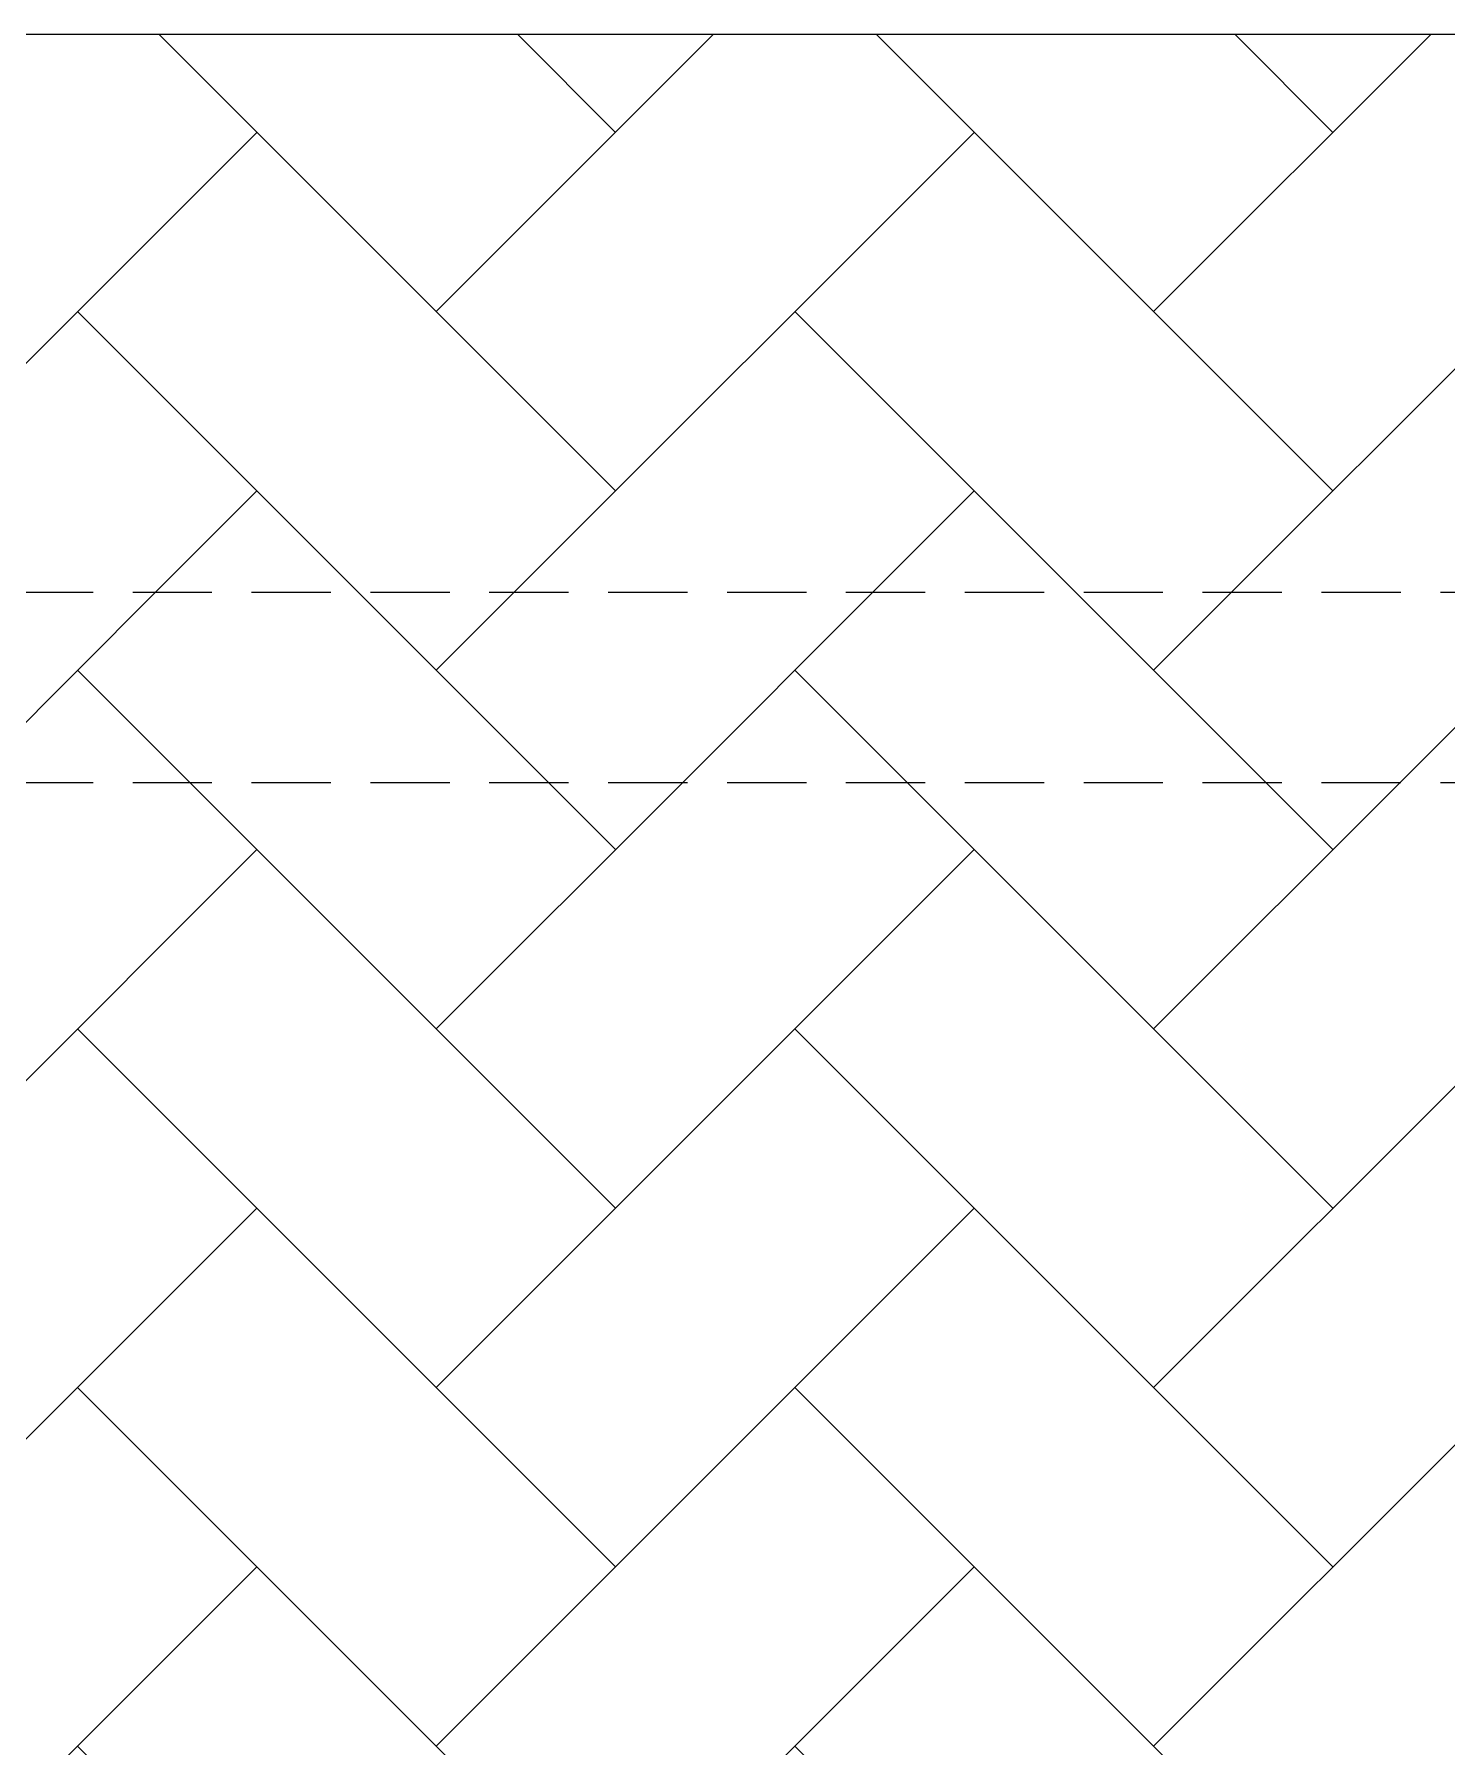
# Model space of a CAD drawing. Header units: millimetres. Extents: x 331487 to 517269, y 198509 to 399936.
# Drawn here: x 418527 to 420755, y 369588 to 372289 of the extents above; entities that cross this region are included whole.
import ezdxf

# ---------------------------------------------------------------- set-up
doc = ezdxf.new("R2010")
doc.units = ezdxf.units.MM
doc.header["$MEASUREMENT"] = 0
doc.linetypes.add('DASHED2', pattern=[0.375, 0.25, -0.125])
doc.layers.add('BEAM', color=1, linetype='Continuous', lineweight=5)
doc.layers.add('COLUMN', color=6, linetype='Continuous')

msp = doc.modelspace()

# ---------------------------------------------------------------- linework, layer by layer
at = {"layer": 'BEAM', "ltscale": 750}
msp.add_line((414895.1, 372289.2), (421216.4, 372289.2), dxfattribs=at)
at = {"layer": 'BEAM', "color": 253, "linetype": 'Continuous', "ltscale": 750}
for p, q in [((419444.2, 371568.8), (418723.8, 372289.2)), ((419161.4, 371851.6), (419598.9, 372289.2)), ((419444.2, 372134.4), (419289.5, 372289.2)), ((420575.6, 371568.8), (419855.1, 372289.2)), ((420292.7, 371851.6), (420730.3, 372289.2)), ((420575.6, 372134.4), (420420.8, 372289.2)), ((418153.1, 371409), (418878.5, 372134.4)), ((419284.5, 371409), (420009.9, 372134.4)), ((420415.8, 371409), (421141.3, 372134.4)), ((419038.2, 371409), (418595.7, 371851.6)), ((420169.6, 371409), (419727, 371851.6)), ((418718.8, 371409), (418878.5, 371568.8)), ((419850.2, 371409), (420009.9, 371568.8)), ((418418.8, 371109), (418718.8, 371409)), ((419338.2, 371109), (419038.2, 371409)), ((419161.4, 371285.9), (419284.5, 371409)), ((419550.2, 371109), (419850.2, 371409)), ((420469.6, 371109), (420169.6, 371409)), ((420292.7, 371285.9), (420415.8, 371409)), ((420681.5, 371109), (420961.9, 371389.4)), ((418772.6, 371109), (418595.7, 371285.9)), ((419903.9, 371109), (419727, 371285.9)), ((419444.2, 370437.4), (418772.6, 371109)), ((419161.4, 370720.2), (419550.2, 371109)), ((419444.2, 371003.1), (419338.2, 371109)), ((420575.6, 370437.4), (419903.9, 371109)), ((420292.7, 370720.2), (420681.5, 371109)), ((420575.6, 371003.1), (420469.6, 371109)), ((418030, 370154.5), (418878.5, 371003.1)), ((419161.4, 370154.5), (420009.9, 371003.1)), ((420292.7, 370154.5), (420947.8, 370809.6)), ((419444.2, 369871.7), (418595.7, 370720.2)), ((420575.6, 369871.7), (419727, 370720.2)), ((418030, 369588.9), (418878.5, 370437.4)), ((419161.4, 369588.9), (420009.9, 370437.4)), ((420292.7, 369588.9), (420891, 370187.1)), ((419444.2, 369306), (418595.7, 370154.5)), ((420575.6, 369306), (419727, 370154.5)), ((418030, 369023.2), (418878.5, 369871.7)), ((419161.4, 369023.2), (420009.9, 369871.7)), ((419435.5, 368749), (418595.7, 369588.9)), ((420566.9, 368749), (419727, 369588.9))]:
    msp.add_line(p, q, dxfattribs=at)
at = {"layer": 'BEAM', "linetype": 'DASHED2', "ltscale": 500}
for p, q in [((414745.1, 371409), (421043.1, 371409)), ((414745.1, 371109), (421043.1, 371109))]:
    msp.add_line(p, q, dxfattribs=at)
at = {"layer": 'COLUMN'}
for radius in [10508.3, 10658.3]:
    msp.add_arc((410459.2, 371453), radius, 298.48297, 358.12405, dxfattribs=at)

doc.saveas('drawing.dxf')
